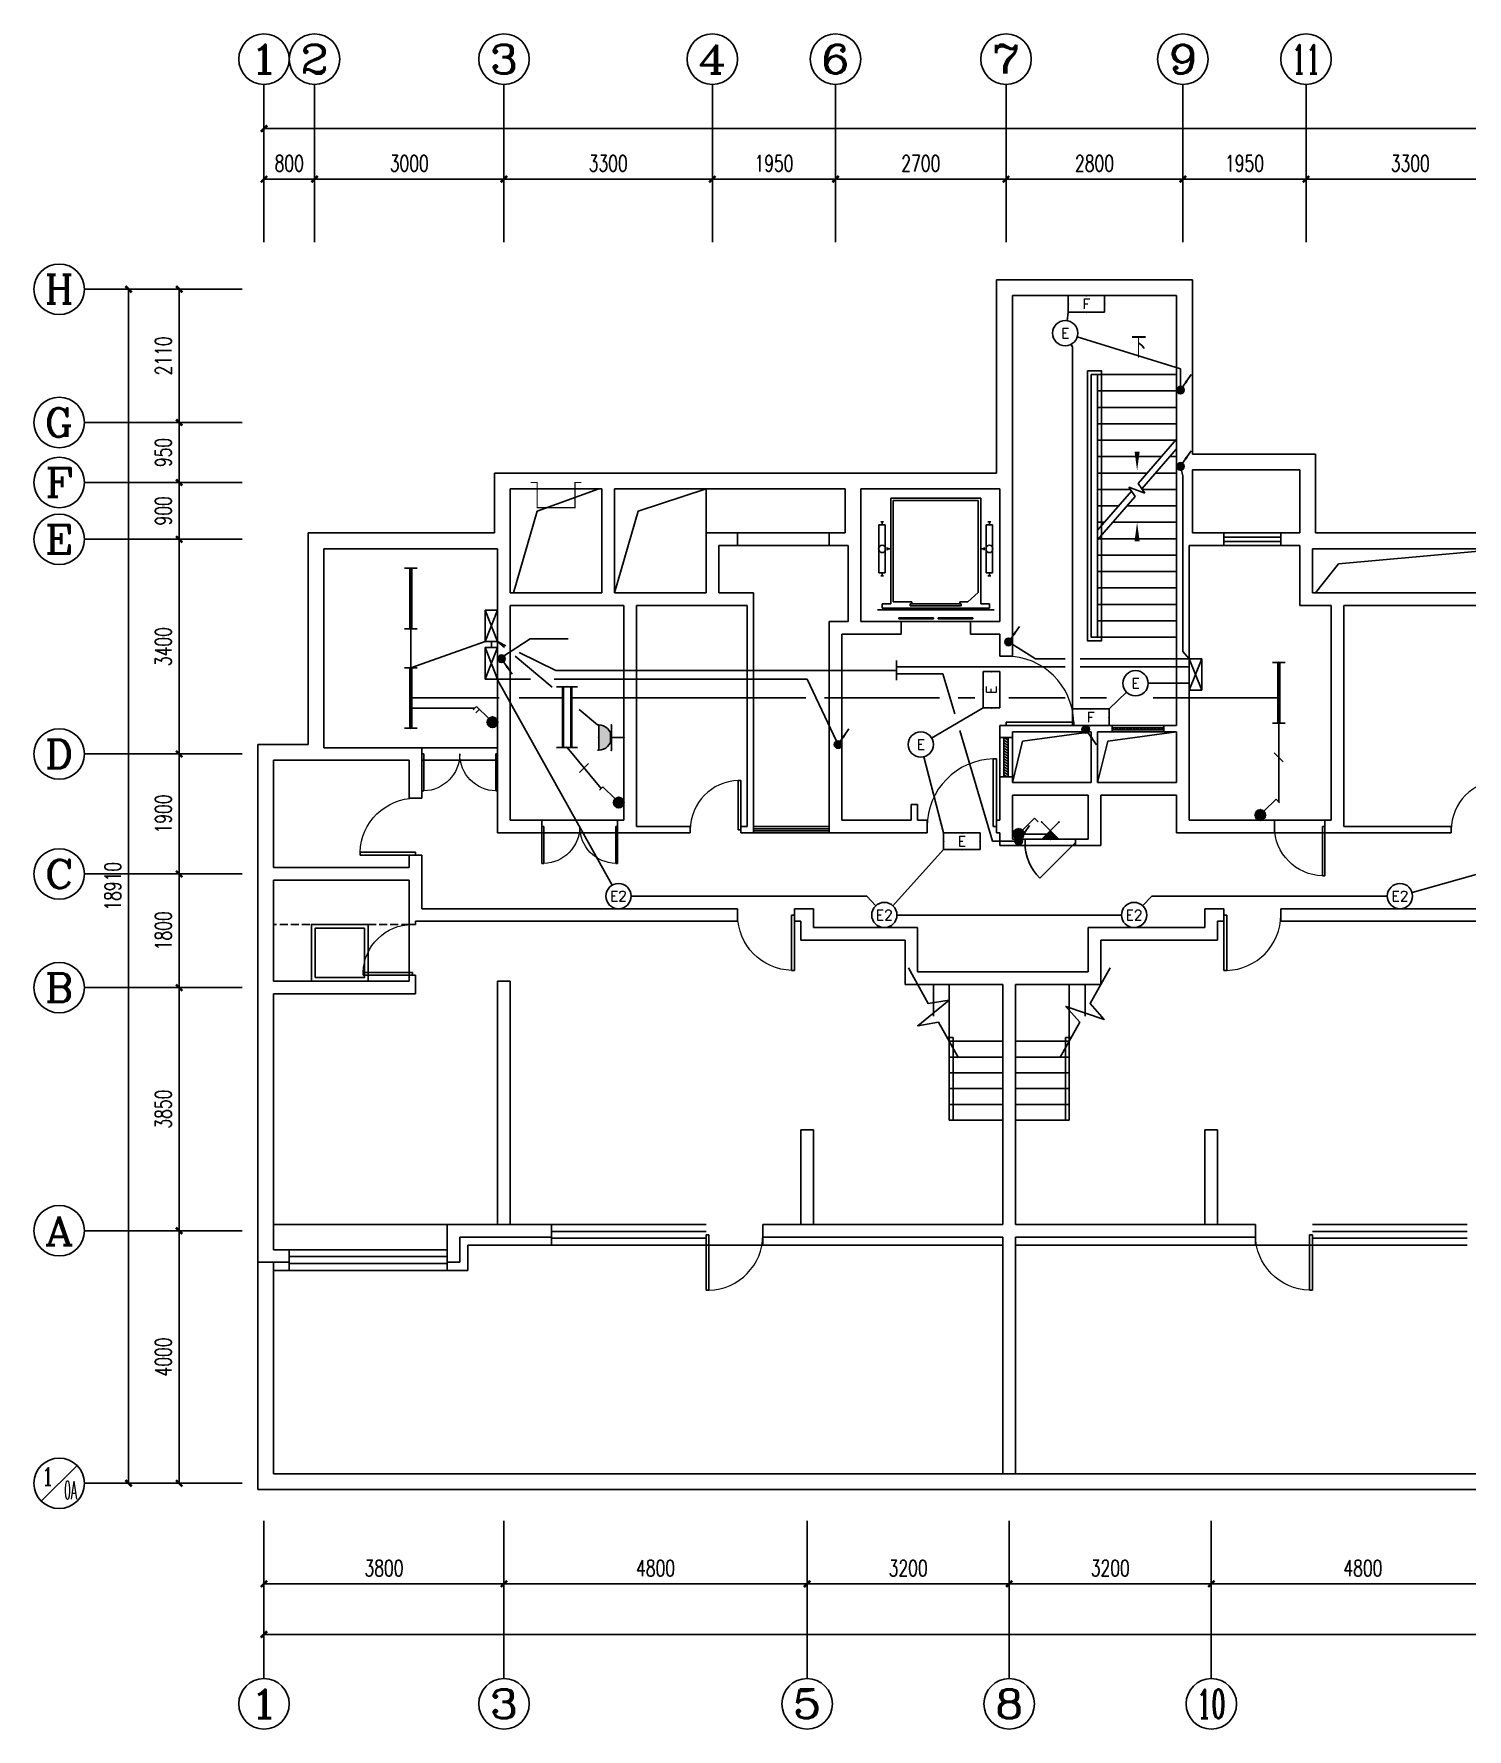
# Model space of a CAD drawing. Extents: x 4483338 to 4539422, y -272073 to -243787.
# Drawn here: x 4483338 to 4506031, y -270634 to -243787 of the extents above; entities that cross this region are included whole.
import ezdxf
from ezdxf.enums import TextEntityAlignment as Align

# ---------------------------------------------------------------- set-up
doc = ezdxf.new("R2010")
doc.units = 0
doc.header["$LTSCALE"] = 1000
doc.header["$MEASUREMENT"] = 0
doc.linetypes.add('DASH', pattern=[0.35, 0.25, -0.1])
for name, color, linetype in [('EQUIP-动力', 3, 'Continuous'), ('EQUIP-照明', 3, 'Continuous'), ('LAYER3', 7, 'Continuous'), ('LAYER7', 7, 'Continuous'), ('SURFACE', 6, 'Continuous'), ('TEL_TEXT', 7, 'Continuous'), ('图层1', 7, 'Continuous'), ('图层2', 7, 'Continuous')]:
    doc.layers.add(name, color=color, linetype=linetype)
doc.styles.add('_TCH_AXIS', font='COMPLEX', dxfattribs={"bigfont": 'GBCBIG'})
doc.styles.add('_TCH_DIM', font='SIMPLEX', dxfattribs={"bigfont": 'GBCBIG'})
doc.styles.add('_TCH_DIM_T3', font='SIMPLEX', dxfattribs={"width": 0.705882, "bigfont": 'GBCBIG'})
doc.styles.add('_TEL_ATTDEF', font='simplex.shx', dxfattribs={"width": 0.8, "height": 3, "bigfont": 'hztxt.shx'})
doc.styles.add('_TEL_DIM', font='SIMPLEX', dxfattribs={"width": 0.8, "height": 3.5, "bigfont": 'HZTXT'})
doc.styles.get("Standard").update_dxf_attribs({"font": 'gbenor.shx', "bigfont": 'gbcbig.shx'})

# ---------------------------------------------------------------- blocks, each defined once
blk = doc.blocks.new('_ArchTick')
at = {"color": 0, "linetype": 'ByBlock', "const_width": 0.4}
blk.add_lwpolyline([(-0.5, -0.5), (0.5, 0.5)], dxfattribs=at)
blk = doc.blocks.new('A$C489F0888')
at = {"layer": 'LAYER7', "color": 3, "linetype": 'Continuous', "ltscale": 0.001}
for p, q in [((0, 500), (0, 0)), ((0, 0), (200, 500)), ((200, 0), (0, 500)), ((0, 500), (200, 500)), ((200, 500), (200, 0)), ((0, 0), (200, 0))]:
    blk.add_line(p, q, dxfattribs=at)
blk = doc.blocks.new('$equip$00001159')
for p, q in [((-1.2, 0.25), (-1.2, -0.25)), ((-1.2, 0), (1.2, 0)), ((1.2, 0.25), (1.2, -0.25))]:
    blk.add_line(p, q)
at = {"const_width": 0.14}
blk.add_lwpolyline([(-1.2, 0), (1.2, 0)], dxfattribs=at)
at = {"layer": 'EQUIP-照明'}
for p in [(-1.2, 0), (0, 0), (1.2, 0)]:
    blk.add_point(p, dxfattribs=at)
at = {"layer": 'EQUIP-照明', "flags": 9}
blk.add_attdef('A', (0, 0), '', height=0.00002, dxfattribs=at)
blk = doc.blocks.new('$equip$00001963')
for p, q in [((0.147, 0.356), (0.625, 0.833)), ((0.512, 0.72), (0.653, 0.579)), ((0.625, 0.833), (0.766, 0.692))]:
    blk.add_line(p, q)
blk.add_circle((0, 0.208), 0.208)
for p in [(-0.208, 0.208), (0, 0.417), (0, 0), (0.208, 0.208)]:
    blk.add_point(p)
for points in [[(-0.18, 0.313), (0.18, 0.313), (-0.208, 0.208), (0.208, 0.208)], [(-0.18, 0.104), (0.18, 0.104), (-0.208, 0.208), (0.208, 0.208)], [(-0.104, 0.389), (0.104, 0.389), (-0.18, 0.313), (0.18, 0.313)], [(-0.104, 0.028), (0.104, 0.028), (-0.18, 0.104), (0.18, 0.104)], [(0, 0.417), (0, 0.417), (-0.104, 0.389), (0.104, 0.389)], [(0, 0), (0, 0), (-0.104, 0.028), (0.104, 0.028)]]:
    blk.add_solid(points)
at = {"layer": 'TEL_TEXT', "style": '_TEL_DIM', "flags": 1}
blk.add_attdef('A', text='', height=0.00002, dxfattribs=at).set_placement((0, 0), align=Align.MIDDLE_CENTER)
blk = doc.blocks.new('$equip$00001962')
for p, q in [((0.147, 0.356), (0.625, 0.833)), ((0.625, 0.833), (0.766, 0.692))]:
    blk.add_line(p, q)
blk.add_circle((0, 0.208), 0.208)
for p in [(-0.208, 0.208), (0, 0.417), (0, 0), (0.208, 0.208)]:
    blk.add_point(p)
for points in [[(-0.18, 0.313), (0.18, 0.313), (-0.208, 0.208), (0.208, 0.208)], [(-0.18, 0.104), (0.18, 0.104), (-0.208, 0.208), (0.208, 0.208)], [(-0.104, 0.389), (0.104, 0.389), (-0.18, 0.313), (0.18, 0.313)], [(-0.104, 0.028), (0.104, 0.028), (-0.18, 0.104), (0.18, 0.104)], [(0, 0.417), (0, 0.417), (-0.104, 0.389), (0.104, 0.389)], [(0, 0), (0, 0), (-0.104, 0.028), (0.104, 0.028)]]:
    blk.add_solid(points)
at = {"layer": 'TEL_TEXT', "style": '_TEL_DIM', "flags": 1}
blk.add_attdef('A', text='', height=0.00002, dxfattribs=at).set_placement((0, 0), align=Align.MIDDLE_CENTER)
blk = doc.blocks.new('$equip$00001154')
for p, q in [((0, 0.283), (0, -0.283)), ((0, 0.283), (0.566, -0.283)), ((0.566, 0.283), (0, -0.283))]:
    blk.add_line(p, q)
for p in [(0, 0.004), (0.283, 0), (0.566, 0.283), (0.566, -0.283)]:
    blk.add_point(p)
blk.add_solid([(0, -0.283), (0.283, 0), (0, 0.283)])
at = {"layer": 'TEL_TEXT', "style": '_TEL_DIM', "flags": 1}
blk.add_attdef('A', text='', height=0.00002, dxfattribs=at).set_placement((0, 0), align=Align.MIDDLE_CENTER)
blk = doc.blocks.new('$equip$00001838')
blk.add_circle((0, 0), 0.5)
at = {"color": 7, "style": '_TEL_DIM'}
blk.add_attdef('$TEXT$', text='', height=0.4, dxfattribs=at).set_placement((0, 0), align=Align.MIDDLE_CENTER)
at = {"color": 7, "style": '_TEL_DIM', "flags": 1}
blk.add_attdef('A', text='', height=0.00002, dxfattribs=at).set_placement((0, 0), align=Align.MIDDLE_CENTER)
blk = doc.blocks.new('$equip$00001776')
for p, q in [((0.72, 0.66), (-0.72, 0.66)), ((-0.72, 0.66), (-0.72, 0)), ((-0.72, 0), (0.72, 0)), ((0.72, 0), (0.72, 0.66))]:
    blk.add_line(p, q)
for p in [(-0.72, 0.33), (0, 0.66), (0, 0), (0.72, 0.33)]:
    blk.add_point(p)
at = {"color": 7, "style": '_TEL_DIM'}
blk.add_attdef('$TEXT$', text='', height=0.4, dxfattribs=at).set_placement((0, 0.33), align=Align.MIDDLE_CENTER)
at = {"color": 7, "style": '_TEL_DIM', "flags": 1}
blk.add_attdef('A', text='', height=0.00002, dxfattribs=at).set_placement((0, 0), align=Align.MIDDLE_CENTER)
blk = doc.blocks.new('$equip$00001237')
for p, q in [((-0.5, 1.05), (-0.5, 1)), ((-0.5, 1), (0.5, 1)), ((0.5, 1.05), (0.5, 1)), ((0.5, 0.5), (-0.5, 0.5)), ((0, 0.5), (0, 0))]:
    blk.add_line(p, q)
blk.add_arc((0, 1), 0.5, 180, 0)
for p in [(0, 1), (-0.5, 0.5), (0, 0), (0.5, 0.5)]:
    blk.add_point(p)
for points in [[(0.433, 0.75), (-0.433, 0.75), (0.5, 1), (-0.5, 1)], [(0.25, 0.567), (-0.25, 0.567), (0.433, 0.75), (-0.433, 0.75)], [(0, 0.5), (0, 0.5), (0.25, 0.567), (-0.25, 0.567)]]:
    blk.add_solid(points)
at = {"flags": 9}
blk.add_attdef('A', (0, 0), '', height=0.00002, dxfattribs=at)
blk = doc.blocks.new('$equip$00001160')
for p, q in [((-1.2, 0.417), (-1.2, -0.417)), ((-1.2, 0.167), (1.2, 0.167)), ((1.2, 0.417), (1.2, -0.417)), ((-1.2, -0.167), (1.2, -0.167))]:
    blk.add_line(p, q)
at = {"const_width": 0.1}
for points in [[(-1.2, 0.167), (1.2, 0.167)], [(-1.2, -0.167), (1.2, -0.167)]]:
    blk.add_lwpolyline(points, dxfattribs=at)
at = {"layer": 'EQUIP-照明'}
for p in [(-1.2, 0), (0, 0.167), (1.2, 0), (0, -0.167)]:
    blk.add_point(p, dxfattribs=at)
at = {"layer": 'EQUIP-照明', "flags": 9}
blk.add_attdef('A', (0, 0), '', height=0.00002, dxfattribs=at)
blk = doc.blocks.new('$TCHSYS$DOOR2D')
for p, q in [((0.45, 0.975), (0.5, 0.975)), ((0.45, 0), (0.45, 0.975)), ((0.5, 0), (0.5, 0.975)), ((0.5, 0), (0.45, 0))]:
    blk.add_line(p, q)
at = {"lineweight": 13}
blk.add_arc((0.475, 0), 0.975, 91.4693, 180, dxfattribs=at)
blk = doc.blocks.new('$TCHSYS$WIN2D')
for p, q in [((-0.5, 0.5), (0.5, 0.5)), ((0.5, 0.167), (-0.5, 0.167)), ((0.5, -0.167), (-0.5, -0.167)), ((-0.5, -0.5), (0.5, -0.5))]:
    blk.add_line(p, q)
blk = doc.blocks.new('$WINLIB2D$00000039')
at = {"color": 0}
for points in [[(-0.5, 0.5), (-0.5, -0.5)], [(0.5, 0.5), (-0.5, 0.5)], [(0.5, -0.5), (0.5, 0.5)], [(-0.5, 0.167), (0.5, 0.167)], [(-0.452, -0.167), (-0.5, 0.084)], [(-0.384, -0.167), (-0.448, 0.167)], [(-0.316, -0.167), (-0.38, 0.167)], [(-0.248, -0.167), (-0.312, 0.167)], [(-0.18, -0.167), (-0.244, 0.167)], [(-0.112, -0.167), (-0.176, 0.167)], [(-0.044, -0.167), (-0.108, 0.167)], [(0.024, -0.167), (-0.04, 0.167)], [(0.092, -0.167), (0.028, 0.167)], [(0.16, -0.167), (0.096, 0.167)], [(0.228, -0.167), (0.164, 0.167)], [(0.296, -0.167), (0.232, 0.167)], [(0.364, -0.167), (0.3, 0.167)], [(0.432, -0.167), (0.368, 0.167)], [(0.5, -0.167), (0.436, 0.167)], [(-0.5, -0.167), (0.5, -0.167)], [(0.5, -0.5), (-0.5, -0.5)]]:
    blk.add_lwpolyline(points, dxfattribs=at)
blk = doc.blocks.new('$DorLib2D$00000114')
at = {"color": 0}
blk.add_line((0.5, 0), (-0.207, 0.707), dxfattribs=at)
blk.add_arc((0.5, 0), 1, 135, 180, dxfattribs=at)
blk = doc.blocks.new('$DorLib2D$00000001')
for p, q in [((0.45, 0.975), (0.5, 0.975)), ((0.45, 0), (0.45, 0.975)), ((0.5, 0), (0.5, 0.975)), ((0.5, 0), (0.45, 0))]:
    blk.add_line(p, q)
at = {"lineweight": 13}
blk.add_arc((0.475, 0), 0.975, 91.4693, 180, dxfattribs=at)
blk = doc.blocks.new('$DORLIB2D$00000127')
at = {"color": 0}
for points in [[(-0.533, 0.795), (-0.533, 0.69)], [(-0.033, 0.795), (-0.533, 0.795)], [(-0.033, 0.795), (-0.033, 0.69)], [(0.533, 0.795), (0.033, 0.795)], [(0.033, 0.795), (0.033, 0.69)], [(0.533, 0.795), (0.533, 0.69)], [(-0.033, 0.69), (-0.533, 0.69)], [(0.5, 0.5), (-0.5, 0.5)], [(0.533, 0.69), (0.033, 0.69)]]:
    blk.add_lwpolyline(points, dxfattribs=at)
blk = doc.blocks.new('$DorLib2D$00000002')
for p, q in [((-0.5, 0), (-0.5, 0.4875)), ((-0.475, 0.4875), (-0.5, 0.4875)), ((-0.475, 0), (-0.475, 0.4875)), ((0.475, 0), (0.475, 0.4875)), ((0.475, 0.4875), (0.5, 0.4875)), ((0.5, 0), (0.5, 0.4875)), ((-0.5, 0), (-0.475, 0)), ((0.5, 0), (0.475, 0))]:
    blk.add_line(p, q)
at = {"lineweight": 13}
for centre, start, end in [((-0.4875, 0), 0, 88.53072), ((0.4875, 0), 91.46928, 180)]:
    blk.add_arc(centre, 0.4875, start, end, dxfattribs=at)

msp = doc.modelspace()

# ---------------------------------------------------------------- hatches: boundary and pattern name
at = {"layer": 'LAYER3'}
h = msp.add_hatch(color=0, dxfattribs=at)
edge = h.paths.add_edge_path()
edge.add_arc((4501491, -249428), 60, 0, 360)
h = msp.add_hatch(color=0, dxfattribs=at)
edge = h.paths.add_edge_path()
edge.add_arc((4501491, -250636), 60, 0, 360)
h = msp.add_hatch(color=0, dxfattribs=at)
edge = h.paths.add_edge_path()
edge.add_arc((4498771, -253416), 60, 0, 360)
h = msp.add_hatch(color=0, dxfattribs=at)
edge = h.paths.add_edge_path()
edge.add_arc((4490741, -253682), 60, 0, 360)
h = msp.add_hatch(color=0, dxfattribs=at)
edge = h.paths.add_edge_path()
edge.add_arc((4499992, -254801), 60, 0, 360)
h = msp.add_hatch(color=0, dxfattribs=at)
edge = h.paths.add_edge_path()
edge.add_arc((4496071, -255041), 60, 0, 360)
h = msp.add_hatch(color=0, dxfattribs=at)
edge = h.paths.add_edge_path()
edge.add_arc((4498931, -256571), 60, 0, 360)

# ---------------------------------------------------------------- linework, layer by layer
at = {"color": 7}
for p, q in [((4486981, -247087), (4486981, -244587)), ((4487781, -247087), (4487781, -244587)), ((4490781, -247087), (4490781, -244587)), ((4494081, -247087), (4494081, -244587)), ((4496031, -247087), (4496031, -244587)), ((4498731, -247087), (4498731, -244587)), ((4501531, -247087), (4501531, -244587)), ((4503481, -247087), (4503481, -244587)), ((4486981, -247087), (4486981, -245037)), ((4486981, -245287), (4534181, -245287)), ((4486981, -247087), (4486981, -245837)), ((4487781, -247087), (4487781, -245837)), ((4487781, -247087), (4487781, -245837)), ((4490781, -247087), (4490781, -245837)), ((4490781, -247087), (4490781, -245837)), ((4494081, -247087), (4494081, -245837)), ((4494081, -247087), (4494081, -245837)), ((4496031, -247087), (4496031, -245837)), ((4496031, -247087), (4496031, -245837)), ((4498731, -247087), (4498731, -245837)), ((4498731, -247087), (4498731, -245837)), ((4501531, -247087), (4501531, -245837)), ((4501531, -247087), (4501531, -245837)), ((4503481, -247087), (4503481, -245837)), ((4503481, -247087), (4503481, -245837)), ((4486981, -246087), (4487781, -246087)), ((4487781, -246087), (4490781, -246087)), ((4490781, -246087), (4494081, -246087)), ((4494081, -246087), (4496031, -246087)), ((4496031, -246087), (4498731, -246087)), ((4498731, -246087), (4501531, -246087)), ((4501531, -246087), (4503481, -246087)), ((4503481, -246087), (4506781, -246087)), ((4498581, -247681), (4498581, -250741)), ((4498581, -247681), (4501681, -247681)), ((4501681, -247681), (4501681, -250441)), ((4486638, -247831), (4484138, -247831)), ((4486638, -247831), (4484588, -247831)), ((4484838, -266741), (4484838, -247831)), ((4486638, -247831), (4485388, -247831)), ((4485638, -249941), (4485638, -247831)), ((4498831, -247931), (4498831, -250891)), ((4498831, -247931), (4501431, -247931)), ((4501431, -247931), (4501431, -250541)), ((4500181, -251647), (4500181, -249181)), ((4500181, -249181), (4501431, -249181)), ((4501431, -250203), (4501431, -249181)), ((4500181, -249441), (4501431, -249441)), ((4486638, -249941), (4484138, -249941)), ((4486638, -249941), (4485388, -249941)), ((4486638, -249941), (4485388, -249941)), ((4485638, -250891), (4485638, -249941)), ((4500181, -249701), (4501431, -249701)), ((4500181, -249961), (4501431, -249961)), ((4500823, -250906), (4501431, -250203)), ((4500181, -250221), (4501415, -250221)), ((4500881, -250991), (4501431, -250356)), ((4501431, -253341), (4501431, -250356)), ((4501681, -250441), (4503631, -250441)), ((4503631, -250441), (4503631, -251691)), ((4490631, -250741), (4490631, -251691)), ((4490631, -250741), (4492431, -250741)), ((4492431, -250741), (4496331, -250741)), ((4496331, -250741), (4498581, -250741)), ((4500181, -250481), (4501190, -250481)), ((4500181, -250741), (4500965, -250741)), ((4501097, -250741), (4501431, -250741)), ((4501322, -250481), (4501431, -250481)), ((4501431, -250541), (4501431, -251791)), ((4501681, -250691), (4503381, -250691)), ((4501681, -250691), (4501681, -251691)), ((4503381, -250691), (4503381, -251691)), ((4486638, -250891), (4484138, -250891)), ((4486638, -250891), (4485388, -250891)), ((4486638, -250891), (4485388, -250891)), ((4485638, -251791), (4485638, -250891)), ((4490881, -250991), (4490881, -251791)), ((4490881, -250991), (4492331, -250991)), ((4492331, -250991), (4492331, -252641)), ((4492531, -250991), (4496181, -250991)), ((4492531, -250991), (4492531, -252641)), ((4493981, -251691), (4493981, -250991)), ((4496181, -250991), (4496181, -251691)), ((4496431, -250991), (4496431, -251791)), ((4496431, -250991), (4498631, -250991)), ((4498631, -250991), (4498631, -253091)), ((4498831, -250891), (4498831, -253191)), ((4500181, -251001), (4500701, -251001)), ((4500776, -251112), (4500676, -250964)), ((4500676, -250964), (4500927, -251060)), ((4500927, -251060), (4500823, -250906)), ((4500887, -251001), (4501431, -251001)), ((4496904, -251139), (4498333, -251139)), ((4496904, -251139), (4496904, -252814)), ((4496946, -251178), (4498291, -251178)), ((4496946, -251178), (4496946, -252783)), ((4498291, -251178), (4498291, -252635)), ((4498333, -251139), (4498333, -252814)), ((4500181, -251647), (4500718, -251026)), ((4500181, -251799), (4500776, -251112)), ((4500181, -251261), (4500515, -251261)), ((4500647, -251261), (4501431, -251261)), ((4496746, -251513), (4496792, -251513)), ((4496769, -251563), (4496769, -251513)), ((4498491, -251513), (4498445, -251513)), ((4498468, -251563), (4498468, -251513)), ((4500181, -251521), (4500289, -251521)), ((4500422, -251521), (4501431, -251521)), ((4486638, -251791), (4484138, -251791)), ((4486638, -251791), (4485388, -251791)), ((4486638, -251791), (4485388, -251791)), ((4485638, -255191), (4485638, -251791)), ((4490631, -251691), (4487681, -251691)), ((4487681, -251691), (4487681, -255041)), ((4490881, -251791), (4490881, -252641)), ((4493981, -251691), (4493981, -252641)), ((4494481, -251691), (4493981, -251691)), ((4494481, -251891), (4494481, -251691)), ((4495931, -251691, 800), (4494481, -251691, 800)), ((4496181, -251691), (4495931, -251691)), ((4495931, -251691), (4495931, -251891)), ((4496431, -251791), (4496431, -253091)), ((4496719, -252320), (4496719, -251563)), ((4496819, -251563), (4496719, -251563)), ((4496819, -252320), (4496819, -251563)), ((4498418, -252320), (4498418, -251563)), ((4498418, -251563), (4498518, -251563)), ((4498518, -252320), (4498518, -251563)), ((4500181, -253341), (4500181, -251799)), ((4500197, -251781), (4501431, -251781)), ((4501431, -251791), (4501431, -254741)), ((4502181, -251691), (4501681, -251691)), ((4502181, -251891), (4502181, -251691)), ((4503381, -251691), (4503081, -251691)), ((4503081, -251691), (4503081, -251891)), ((4503631, -251691), (4506781, -251691)), ((4490681, -251941), (4487931, -251941)), ((4487931, -251941), (4487931, -255091)), ((4490681, -251941), (4490681, -252741)), ((4494181, -251891), (4494181, -252641)), ((4494181, -251891), (4494481, -251891)), ((4495931, -251891, 800), (4494481, -251891, 800)), ((4495931, -251891), (4496231, -251891)), ((4496231, -251891), (4496231, -253091)), ((4496853, -251965), (4496853, -251919)), ((4496904, -251942), (4496853, -251942)), ((4498333, -251942), (4498384, -251942)), ((4498384, -251965), (4498384, -251919)), ((4500181, -252041), (4501431, -252041)), ((4501631, -251891), (4502181, -251891)), ((4501631, -251891), (4501631, -254841)), ((4503081, -251891), (4503381, -251891)), ((4503381, -251891), (4503381, -252841)), ((4503581, -251941), (4506681, -251941)), ((4503581, -251941), (4503581, -252641)), ((4496819, -252320), (4496719, -252320)), ((4496769, -252320), (4496769, -252371)), ((4498418, -252320), (4498518, -252320)), ((4498468, -252320), (4498468, -252371)), ((4500181, -252301), (4501431, -252301)), ((4496746, -252371), (4496792, -252371)), ((4498491, -252371), (4498445, -252371)), ((4500181, -252561), (4501431, -252561)), ((4490681, -252741), (4490681, -255091)), ((4492331, -252641), (4490881, -252641)), ((4490881, -252841), (4490881, -255191)), ((4492431, -252841), (4490881, -252841)), ((4492681, -252841), (4492431, -252841)), ((4492681, -252641), (4492531, -252641)), ((4493981, -252641), (4492681, -252641)), ((4492681, -252841), (4492681, -256241)), ((4492881, -252841), (4492881, -256341)), ((4494081, -252841), (4492881, -252841)), ((4494631, -252841), (4494081, -252841)), ((4494731, -252641), (4494181, -252641)), ((4494631, -252841), (4494631, -256341)), ((4494731, -252641), (4494731, -256341)), ((4496769, -252814), (4496904, -252814)), ((4496769, -252884), (4496769, -252814)), ((4496769, -252884), (4498468, -252884)), ((4496946, -252783), (4497240, -252783)), ((4497215, -252814), (4498022, -252814)), ((4497215, -252814), (4497215, -252845)), ((4497215, -252845), (4498022, -252845)), ((4497240, -252783), (4497240, -252814)), ((4497997, -252783), (4498128, -252783)), ((4497997, -252783), (4497997, -252814)), ((4498022, -252814), (4498022, -252845)), ((4498128, -252783), (4498291, -252635)), ((4498468, -252814), (4498333, -252814)), ((4498468, -252884), (4498468, -252814)), ((4500181, -252821), (4501431, -252821)), ((4503381, -252841), (4503881, -252841)), ((4503581, -252641), (4503981, -252641)), ((4503881, -252841), (4503881, -256241)), ((4503981, -252641), (4506681, -252641)), ((4504081, -252841), (4504081, -256341)), ((4504081, -252841), (4506681, -252841)), ((4495931, -253091), (4495931, -256341)), ((4495931, -253091), (4496231, -253091)), ((4497068, -253091), (4496431, -253091)), ((4496693, -252907), (4498543, -252907)), ((4497068, -253291), (4497068, -253091)), ((4498631, -253091), (4498168, -253091)), ((4498168, -253091), (4498168, -253291)), ((4500181, -253081), (4501431, -253081)), ((4496131, -253291), (4496131, -256241)), ((4496131, -253291), (4496331, -253291)), ((4496331, -253291), (4497068, -253291)), ((4498168, -253291), (4498631, -253291)), ((4498631, -253291), (4498631, -253641)), ((4498831, -253641), (4498831, -253191)), ((4500181, -253341), (4501431, -253341)), ((4498631, -253641), (4498831, -253641)), ((4498831, -254741), (4498631, -254741)), ((4498631, -254741), (4498631, -254841)), ((4500132, -254741), (4498831, -254741)), ((4500411, -254741), (4500132, -254741)), ((4500411, -254841), (4500411, -254741)), ((4501431, -254741), (4501231, -254741)), ((4501231, -254741), (4501231, -254841)), ((4486881, -255041), (4486881, -257091)), ((4486881, -255041), (4487681, -255041)), ((4498631, -254841), (4498631, -254931)), ((4498631, -254931), (4498831, -254931)), ((4498831, -254931), (4498831, -254841)), ((4500081, -254841), (4498831, -254841)), ((4500081, -254841), (4500081, -255641)), ((4500181, -254841), (4500411, -254841)), ((4500181, -254841), (4500181, -255641)), ((4501231, -254841), (4501431, -254841)), ((4501431, -254841), (4501431, -255641)), ((4501631, -254841), (4501631, -255741)), ((4486638, -255191), (4484138, -255191)), ((4486638, -255191), (4485388, -255191)), ((4486638, -255191), (4485388, -255191)), ((4485638, -257091), (4485638, -255191)), ((4487131, -255291), (4487131, -256991)), ((4487131, -255291), (4487781, -255291)), ((4487781, -255291), (4489281, -255291)), ((4487931, -255091), (4489381, -255091)), ((4489281, -255291), (4489281, -255891)), ((4489481, -255091), (4489381, -255091)), ((4489481, -255091), (4490681, -255091)), ((4489481, -255291), (4489481, -255091)), ((4489481, -255291), (4490681, -255291)), ((4489481, -255891), (4489481, -255291)), ((4490681, -255291), (4490681, -255091)), ((4490681, -255291), (4490681, -256441)), ((4490881, -255191), (4490881, -256241)), ((4498831, -255551), (4498631, -255551)), ((4498631, -255551), (4498631, -255741)), ((4498831, -255641), (4498831, -255551)), ((4498631, -255741), (4498631, -256241)), ((4498831, -255641), (4500081, -255641)), ((4498831, -255841), (4500031, -255841)), ((4498831, -255841), (4498831, -256341)), ((4500031, -255841), (4500031, -256541)), ((4500181, -255641), (4501431, -255641)), ((4500231, -255841), (4501431, -255841)), ((4500231, -255841), (4500231, -256641)), ((4501431, -255841), (4501431, -256441)), ((4501631, -255741), (4501631, -256241)), ((4489281, -255891), (4489481, -255891)), ((4497231, -255991), (4497231, -256241)), ((4497331, -255991), (4497231, -255991)), ((4497331, -255991), (4497331, -256241)), ((4491381, -256241), (4490881, -256241)), ((4491381, -256241), (4492581, -256241)), ((4491381, -256441), (4491381, -256241)), ((4492681, -256241), (4492581, -256241)), ((4492581, -256241), (4492581, -256441)), ((4493731, -256341), (4492881, -256341)), ((4493731, -256441), (4493731, -256341)), ((4494631, -256341), (4494531, -256341)), ((4494531, -256341), (4494531, -256441)), ((4494731, -256441), (4494731, -256341)), ((4495931, -256341), (4495931, -256441)), ((4496131, -256241), (4497231, -256241)), ((4497481, -256241), (4497331, -256241)), ((4497481, -256441), (4497481, -256241)), ((4498631, -256241), (4498581, -256241)), ((4498581, -256241), (4498581, -256441)), ((4498831, -256341), (4498831, -256541)), ((4502981, -256241), (4501631, -256241)), ((4503781, -256241), (4502981, -256241)), ((4502981, -256441), (4502981, -256241)), ((4503881, -256241), (4503781, -256241)), ((4503781, -256241), (4503781, -256441)), ((4505781, -256341), (4504081, -256341)), ((4505781, -256441), (4505781, -256341)), ((4490681, -256441), (4491381, -256441)), ((4491381, -256441), (4492581, -256441)), ((4492581, -256441), (4492681, -256441)), ((4492681, -256441), (4493731, -256441)), ((4494531, -256441), (4494631, -256441)), ((4494631, -256441), (4494731, -256441)), ((4495931, -256441), (4496031, -256441)), ((4496031, -256441), (4497231, -256441)), ((4497231, -256441), (4497481, -256441)), ((4498581, -256441), (4498631, -256441)), ((4498631, -256441), (4498631, -256641)), ((4498631, -256641), (4499031, -256641)), ((4499031, -256541), (4498831, -256541)), ((4499031, -256641), (4499031, -256541)), ((4499031, -256541), (4499831, -256541)), ((4499031, -256641), (4499831, -256641)), ((4500031, -256541), (4499831, -256541)), ((4499831, -256541), (4499831, -256641)), ((4499831, -256641), (4500231, -256641)), ((4501431, -256441), (4502981, -256441)), ((4503781, -256441), (4502981, -256441)), ((4503781, -256441), (4503981, -256441)), ((4503981, -256441), (4505781, -256441)), ((4489481, -256791), (4489281, -256791)), ((4489281, -256791), (4489281, -256991)), ((4489481, -257091), (4489481, -256791)), ((4486638, -257091), (4484138, -257091)), ((4486638, -257091), (4485388, -257091)), ((4486638, -257091), (4485388, -257091)), ((4485638, -258891), (4485638, -257091)), ((4486881, -257091), (4486881, -258891)), ((4487131, -256991), (4489281, -256991)), ((4489481, -257091), (4489481, -257641)), ((4487131, -257191), (4487131, -258791)), ((4487131, -257191), (4489281, -257191)), ((4489281, -257191), (4489281, -257741)), ((4494481, -257641), (4489481, -257641)), ((4494481, -257841), (4494481, -257641)), ((4495681, -257641), (4495381, -257641)), ((4495381, -257641), (4495381, -257841)), ((4495681, -257641), (4495681, -257941)), ((4501881, -257641), (4501881, -257941)), ((4502181, -257641), (4501881, -257641)), ((4502181, -257841), (4502181, -257641)), ((4508081, -257641), (4503081, -257641)), ((4503081, -257641), (4503081, -257841)), ((4489281, -257741), (4489281, -257891)), ((4489281, -257891), (4489381, -257891)), ((4489281, -257891), (4489281, -258691)), ((4489381, -257841), (4494481, -257841)), ((4489381, -257891), (4489381, -257841)), ((4495381, -257841), (4495481, -257841)), ((4495481, -257841), (4495481, -258141)), ((4497331, -257941), (4495681, -257941)), ((4497331, -257941), (4497331, -258641)), ((4500031, -257941), (4501881, -257941)), ((4500031, -257941), (4500031, -258641)), ((4502081, -257841), (4502081, -258141)), ((4502081, -257841), (4502181, -257841)), ((4503081, -257841), (4508181, -257841)), ((4497131, -258141), (4495481, -258141)), ((4497131, -258141), (4497131, -258841)), ((4500231, -258141), (4502081, -258141)), ((4500231, -258141), (4500231, -258841)), ((4487131, -258791), (4489281, -258791)), ((4489381, -258691), (4489281, -258691)), ((4489281, -258691), (4489281, -258791)), ((4489381, -258991), (4489381, -258691)), ((4490681, -258791), (4490681, -262641)), ((4490881, -258791), (4490681, -258791)), ((4490881, -258791), (4490881, -262641)), ((4498781, -258641), (4497331, -258641)), ((4498781, -258641), (4500031, -258641)), ((4486638, -258891), (4484138, -258891)), ((4486638, -258891), (4485388, -258891)), ((4486638, -258891), (4485388, -258891)), ((4485638, -262741), (4485638, -258891)), ((4486881, -258891), (4486881, -263241)), ((4487131, -258991), (4489381, -258991)), ((4487131, -258991), (4487131, -263041)), ((4498681, -258841), (4497131, -258841)), ((4497581, -258841), (4497581, -259345)), ((4497831, -258841), (4497831, -259741)), ((4498681, -258841), (4498681, -262641)), ((4498881, -258841), (4500231, -258841)), ((4498881, -258841), (4498881, -262641)), ((4499731, -258841), (4499731, -259741)), ((4499981, -258841), (4499981, -259345)), ((4497798, -259681), (4497891, -259681)), ((4497831, -259741), (4498681, -259741)), ((4497891, -259681), (4497891, -260991)), ((4499731, -259741), (4498881, -259741)), ((4499764, -259681), (4499671, -259681)), ((4499671, -259681), (4499671, -260991)), ((4497831, -259991), (4498681, -259991)), ((4499731, -259991), (4498881, -259991)), ((4497831, -260241), (4498681, -260241)), ((4499731, -260241), (4498881, -260241)), ((4497831, -260491), (4498681, -260491)), ((4499731, -260491), (4498881, -260491)), ((4497831, -260741), (4498681, -260741)), ((4499731, -260741), (4498881, -260741)), ((4495481, -261141), (4495481, -262641)), ((4495681, -261141), (4495481, -261141)), ((4495681, -261141), (4495681, -262641)), ((4497831, -260991), (4498681, -260991)), ((4499731, -260991), (4498881, -260991)), ((4501881, -261141), (4501881, -262641)), ((4502081, -261141), (4501881, -261141)), ((4502081, -261141), (4502081, -262641)), ((4486638, -262741), (4484138, -262741)), ((4486638, -262741), (4485388, -262741)), ((4486638, -262741), (4485388, -262741)), ((4485638, -266741), (4485638, -262741)), ((4489881, -262641), (4487131, -262641)), ((4491531, -262641), (4489881, -262641)), ((4489881, -262641), (4489881, -263041)), ((4490881, -262641), (4490681, -262641)), ((4491531, -262841), (4491531, -262641)), ((4498681, -262641), (4494881, -262641)), ((4494881, -262641), (4494881, -262841)), ((4495681, -262641), (4495481, -262641)), ((4502681, -262641), (4498881, -262641)), ((4502081, -262641), (4501881, -262641)), ((4502681, -262841), (4502681, -262641)), ((4487381, -263041), (4487131, -263041)), ((4487381, -263241), (4487381, -263041)), ((4489881, -263041), (4489881, -263041)), ((4489881, -263041), (4489881, -263241)), ((4490081, -262841), (4491531, -262841)), ((4490081, -262841), (4490081, -263241)), ((4493981, -262971), (4494881, -262971)), ((4494881, -262841), (4498681, -262841)), ((4498681, -262841), (4498681, -266591)), ((4498881, -262841), (4502681, -262841)), ((4498881, -262841), (4498881, -266591)), ((4503581, -262971), (4502681, -262971)), ((4486881, -263241), (4487381, -263241)), ((4486881, -263241), (4486881, -266841)), ((4487131, -263241), (4487131, -266591)), ((4489881, -263241), (4490081, -263241)), ((4483455, -267024), (4484021, -266459)), ((4486638, -266741), (4484138, -266741)), ((4486638, -266741), (4484588, -266741)), ((4486638, -266741), (4485388, -266741)), ((4486881, -266841), (4498781, -266841)), ((4487131, -266591), (4498781, -266591)), ((4498781, -266591), (4510581, -266591)), ((4498781, -266841), (4510581, -266841)), ((4486981, -267334), (4486981, -269834)), ((4486981, -267334), (4486981, -269384)), ((4486981, -267334), (4486981, -268584)), ((4490781, -267334), (4490781, -269834)), ((4490781, -267334), (4490781, -268584)), ((4490781, -267334), (4490781, -268584)), ((4495581, -267334), (4495581, -269834)), ((4495581, -267334), (4495581, -268584)), ((4495581, -267334), (4495581, -268584)), ((4498781, -267334), (4498781, -269834)), ((4498781, -267334), (4498781, -268584)), ((4498781, -267334), (4498781, -268584)), ((4501981, -267334), (4501981, -269834)), ((4501981, -267334), (4501981, -268584)), ((4501981, -267334), (4501981, -268584)), ((4486981, -268334), (4490781, -268334)), ((4490781, -268334), (4495581, -268334)), ((4495581, -268334), (4498781, -268334)), ((4498781, -268334), (4501981, -268334)), ((4501981, -268334), (4506781, -268334)), ((4486981, -269134), (4534181, -269134))]:
    msp.add_line(p, q, dxfattribs=at)
at = {"color": 7, "linetype": 'DASH'}
for p, q in [((4494481, -251691), (4494481, -251891)), ((4495931, -251891), (4495931, -251691))]:
    msp.add_line(p, q, dxfattribs=at)
at = {"color": 7}
for points in [[(4500021, -249121), (4500241, -249121), (4500241, -253401), (4500021, -253401)], [(4500081, -249181), (4500181, -249181), (4500181, -253341), (4500081, -253341)], [(4487731, -258791), (4488631, -258791), (4488631, -257891), (4487731, -257891)], [(4487791, -258731), (4488571, -258731), (4488571, -257951), (4487791, -257951)]]:
    msp.add_lwpolyline(points, close=True, dxfattribs=at)
for points in [[(4500806, -249021, 0, 0, 0), (4500806, -250701, 0, 80, 0), (4500806, -250401, 0, 0, 0)], [(4500806, -253501, 0, 0, 0), (4500806, -251521, 0, 80, 0), (4500806, -251821, 0, 0, 0)]]:
    msp.add_lwpolyline(points, format="xyseb", dxfattribs=at)
for points in [[(4490931, -252641), (4491308, -251347), (4492281, -250991)], [(4492531, -252641), (4492908, -251347), (4493981, -250991)], [(4503631, -252641), (4503997, -252179), (4506631, -251941)], [(4498831, -255641), (4498992, -254990), (4500081, -254841)], [(4500181, -255641), (4500342, -254990), (4501431, -254841)], [(4497185, -258579), (4497499, -259144), (4497830, -259091), (4497333, -259494), (4497663, -259439), (4497977, -260004)], [(4500377, -258579), (4500063, -259144), (4500283, -259397), (4499678, -259188), (4499899, -259439), (4499585, -260004)], [(4497831, -259741), (4497831, -260991)], [(4499731, -259741), (4499731, -260991)]]:
    msp.add_lwpolyline(points, dxfattribs=at)
at = {"color": 7, "const_width": 20}
msp.add_lwpolyline([(4491206, -250891), (4491306, -250891), (4491306, -251291), (4491906, -251291), (4491906, -250891), (4492006, -250891)], dxfattribs=at)
at = {"color": 7, "linetype": 'DASH', "ltscale": 0.5}
msp.add_lwpolyline([(4489281, -257891), (4487131, -257891), (4487131, -258791), (4489281, -258791)], close=True, dxfattribs=at)
at = {"color": 7}
for centre in [(4486981, -244187), (4487781, -244187), (4490781, -244187), (4494081, -244187), (4496031, -244187), (4498731, -244187), (4501531, -244187), (4503481, -244187), (4483738, -247831), (4483738, -249941), (4483738, -250891), (4483738, -251791), (4483738, -255191), (4483738, -257091), (4483738, -258891), (4483738, -262741), (4483738, -266741), (4486981, -270234), (4490781, -270234), (4495581, -270234), (4498781, -270234), (4501981, -270234)]:
    msp.add_circle(centre, 400, dxfattribs=at)
msp.add_ellipse((4496769, -251942), major_axis=(0, -60.1), ratio=0.918919, start_param=-1.570796, end_param=4.712389, dxfattribs=at)
at = {"color": 7, "extrusion": (0, 0, -1)}
msp.add_ellipse((4498468, -251942), major_axis=(0, -60.1), ratio=0.918919, start_param=-1.570796, end_param=4.712389, dxfattribs=at)
at = {"layer": 'LAYER3', "color": 0}
for p, q in [((4501525, -249379), (4501663, -249182)), ((4501525, -250587), (4501663, -250391)), ((4498805, -253367), (4498943, -253171)), ((4490775, -253731), (4490913, -253927)), ((4496105, -254992), (4496243, -254795)), ((4500026, -254851), (4500164, -255047)), ((4498965, -256522), (4499103, -256326))]:
    msp.add_line(p, q, dxfattribs=at)
for points in [[(4501663, -249182, 0, 40, 0), (4501574, -249309, 40, 40, 0)], [(4501663, -250391, 0, 40, 0), (4501574, -250517, 40, 40, 0)], [(4498943, -253171, 0, 40, 0), (4498854, -253297, 40, 40, 0)], [(4490913, -253927, 0, 40, 0), (4490824, -253801, 40, 40, 0)], [(4496243, -254795, 0, 40, 0), (4496154, -254922, 40, 40, 0)], [(4500164, -255047, 0, 40, 0), (4500075, -254920, 40, 40, 0)], [(4499103, -256326, 0, 40, 0), (4499014, -256452, 40, 40, 0)]]:
    msp.add_lwpolyline(points, format="xyseb", dxfattribs=at)
for centre in [(4501491, -249428), (4501491, -250636), (4498771, -253416), (4490741, -253682), (4499992, -254801), (4496071, -255041), (4498931, -256571)]:
    msp.add_circle(centre, 60, dxfattribs=at)
at = {"layer": 'SURFACE'}
for p, q in [((4490211, -262971), (4491531, -262971)), ((4490211, -262971), (4490211, -263371)), ((4491531, -262971), (4491531, -262841)), ((4494881, -262971), (4494881, -262841)), ((4494881, -262971), (4498681, -262971)), ((4502681, -262971), (4498881, -262971)), ((4502681, -262971), (4502681, -262841)), ((4487381, -263371), (4487381, -263241)), ((4489881, -263371), (4489881, -263241)), ((4487131, -263371), (4487381, -263371)), ((4489881, -263371), (4490211, -263371))]:
    msp.add_line(p, q, dxfattribs=at)
at = {"layer": 'TEL_TEXT'}
for p, q in [((4490757, -253651), (4491197, -253366)), ((4491197, -253366), (4491797, -253366))]:
    msp.add_line(p, q, dxfattribs=at)
at = {"layer": 'TEL_TEXT', "color": 0}
for p, q in [((4502978, -255174), (4503120, -255316)), ((4492121, -255342), (4491979, -255483))]:
    msp.add_line(p, q, dxfattribs=at)
at = {"layer": '图层1', "color": 4}
for p, q in [((4499716, -248195), (4499697, -248329)), ((4501491, -249091), (4499859, -248586)), ((4499785, -248747), (4499762, -248703)), ((4499785, -254477), (4499785, -248747)), ((4501491, -249428), (4501491, -249091)), ((4501491, -250636), (4501532, -250786)), ((4501532, -250786), (4501532, -253569)), ((4489306, -253824), (4489306, -253209)), ((4490481, -253412), (4489306, -253824)), ((4490581, -253504), (4490581, -253412)), ((4490681, -253412), (4490812, -253476)), ((4490681, -253412), (4490791, -253504)), ((4499196, -253682), (4498771, -253416)), ((4490958, -253643), (4491544, -254132)), ((4491024, -253581), (4491603, -253867)), ((4499665, -253682), (4499196, -253682)), ((4501631, -253682), (4499905, -253682)), ((4501532, -253569), (4501631, -253682)), ((4496995, -253867), (4491603, -253867)), ((4499201, -253812), (4496995, -253812)), ((4496995, -253922), (4497731, -253922)), ((4497920, -254556), (4497731, -253922)), ((4499665, -253812), (4499201, -253812)), ((4501631, -253812), (4499905, -253812)), ((4490681, -254004), (4491203, -254004)), ((4490681, -254016), (4492496, -257267)), ((4491577, -254004), (4495582, -254004)), ((4495582, -254004), (4496045, -254986)), ((4500361, -254477), (4500637, -254210)), ((4500981, -254071), (4501631, -254071)), ((4489306, -254304), (4490704, -254304)), ((4490319, -254466), (4489306, -254466)), ((4491019, -254304), (4491714, -254304)), ((4491848, -254304), (4495562, -254304)), ((4491969, -254487), (4492261, -254731)), ((4495858, -254304), (4497677, -254304)), ((4498367, -254462), (4497553, -254940)), ((4497972, -254304), (4498236, -254304)), ((4498776, -254304), (4499168, -254304)), ((4499168, -254304), (4499665, -254304)), ((4499905, -254304), (4500323, -254304)), ((4501058, -254304), (4503049, -254304)), ((4503049, -254701), (4503049, -255951)), ((4498518, -256571), (4497997, -254818)), ((4492319, -255738), (4491781, -255087)), ((4497743, -256441), (4497431, -255234)), ((4498931, -256571), (4498518, -256571)), ((4498931, -256458), (4499434, -256458)), ((4507817, -256629), (4505161, -257387)), ((4497743, -256705), (4496939, -257593)), ((4492794, -257441), (4496525, -257441)), ((4496525, -257441), (4496668, -257595)), ((4501037, -257441), (4500894, -257595)), ((4504768, -257441), (4501037, -257441)), ((4497004, -257741), (4500558, -257741))]:
    msp.add_line(p, q, dxfattribs=at)
at = {"layer": '图层1', "color": 1}
msp.add_line((4496995, -253712), (4496995, -254022), dxfattribs=at)

# ---------------------------------------------------------------- block references
at = {"color": 7}
for name, p, xscale, yscale, zscale, rotation in [('_ArchTick', (4486981, -245287), 100, 100, 100, 180), ('_ArchTick', (4486981, -246087), 100, 100, 100, 180), ('_ArchTick', (4487781, -246087), 100, 100, 100, 180), ('_ArchTick', (4490781, -246087), 100, 100, 100, 180), ('_ArchTick', (4494081, -246087), 100, 100, 100, 180), ('_ArchTick', (4496031, -246087), 100, 100, 100, 180), ('_ArchTick', (4498731, -246087), 100, 100, 100, 180), ('_ArchTick', (4501531, -246087), 100, 100, 100, 180), ('_ArchTick', (4503481, -246087), 100, 100, 100, 180), ('_ArchTick', (4484838, -247831), 100, 100, 100, 90), ('_ArchTick', (4485638, -247831), 100, 100, 100, 90), ('_ArchTick', (4485638, -249941), 100, 100, 100, 90), ('_ArchTick', (4485638, -249941), 100, 100, 100, 270), ('_ArchTick', (4485638, -250891), 100, 100, 100, 90), ('_ArchTick', (4485638, -250891), 100, 100, 100, 270), ('_ArchTick', (4485638, -251791), 100, 100, 100, 90), ('_ArchTick', (4485638, -251791), 100, 100, 100, 270), ('$DorLib2D$00000001', (4498731, -254191), 1100, 1100, 200, 269.9999999999353), ('$WINLIB2D$00000039', (4500821, -254791), -820, 100, 100, 179.9999999998617), ('$WINLIB2D$00000039', (4498731, -255241), -620, 200, 200, 269.9999999999407), ('_ArchTick', (4485638, -255191), 100, 100, 100, 90), ('_ArchTick', (4485638, -255191), 100, 100, 100, 270), ('$DorLib2D$00000002', (4490081, -255191), 1200, -1200, 200, 359.9999999998237), ('$DorLib2D$00000001', (4498031, -256341), 1100, 1100, 200, 2.59622783e-07), ('$DorLib2D$00000001', (4494131, -256391), 800, 800, 100, 359.9999999269913), ('$DorLib2D$00000001', (4506181, -256391), -800, -800, 100, 179.9999998146186), ('$TCHSYS$DOOR2D', (4489381, -256341), 900, -900, 200, 269.9999999992417), ('$DorLib2D$00000002', (4491981, -256341), 1200, -1200, 200, 359.9999999269904), ('$TCHSYS$WIN2D', (4495331, -256391), 1200, -100, 100, 359.9999999269909), ('$DorLib2D$00000001', (4503381, -256341), -800, 800, 200, 179.9999998146172), ('$DorLib2D$00000114', (4499431, -256591), 800, -800, 100, 9.433436e-10), ('_ArchTick', (4485638, -257091), 100, 100, 100, 90), ('_ArchTick', (4485638, -257091), 100, 100, 100, 270), ('$TCHSYS$DOOR2D', (4489331, -258291), 800, -800, 100, 269.9999999992112), ('_ArchTick', (4485638, -258891), 100, 100, 100, 90), ('_ArchTick', (4485638, -258891), 100, 100, 100, 270), ('_ArchTick', (4485638, -262741), 100, 100, 100, 90), ('_ArchTick', (4485638, -262741), 100, 100, 100, 270), ('$TCHSYS$WIN2D', (4492756, -262806), -2449.984826039261, 330, 330, 9.0198e-11), ('$TCHSYS$DOOR2D', (4494431, -262806), -900, -900, 330, 9.0198e-11), ('$TCHSYS$DOOR2D', (4503131, -262806), -900, 900, 330, 180.0000000000152), ('$TCHSYS$WIN2D', (4504806, -262806), -2449.984826057713, -330, 330, 180.0000000000152), ('$TCHSYS$WIN2D', (4488631, -263206), -2500, 330, 330, 359.9999999996754), ('_ArchTick', (4484838, -266741), 100, 100, 100, 270), ('_ArchTick', (4485638, -266741), 100, 100, 100, 270), ('_ArchTick', (4486981, -268334), 100, 100, 100, 180), ('_ArchTick', (4490781, -268334), 100, 100, 100, 180), ('_ArchTick', (4495581, -268334), 100, 100, 100, 180), ('_ArchTick', (4498781, -268334), 100, 100, 100, 180), ('_ArchTick', (4501981, -268334), 100, 100, 100, 180), ('_ArchTick', (4486981, -269134), 100, 100, 100, 180)]:
    msp.add_blockref(name, p, dxfattribs=dict(at, xscale=xscale, yscale=yscale, zscale=zscale, rotation=rotation))
for name, p, xscale, yscale, zscale in [('_ArchTick', (4487781, -246087), 100, 100, 100), ('_ArchTick', (4490781, -246087), 100, 100, 100), ('_ArchTick', (4494081, -246087), 100, 100, 100), ('_ArchTick', (4496031, -246087), 100, 100, 100), ('_ArchTick', (4498731, -246087), 100, 100, 100), ('_ArchTick', (4501531, -246087), 100, 100, 100), ('_ArchTick', (4503481, -246087), 100, 100, 100), ('$TCHSYS$WIN2D', (4502631, -251791), 900.0016447499946, 200, 200), ('$DORLIB2D$00000127', (4497618, -253191), 1100, 200, 200), ('$TCHSYS$DOOR2D', (4494931, -257741), 900, -900, 200), ('$TCHSYS$DOOR2D', (4502631, -257741), -900, -900, 200), ('_ArchTick', (4490781, -268334), 100, 100, 100), ('_ArchTick', (4495581, -268334), 100, 100, 100), ('_ArchTick', (4498781, -268334), 100, 100, 100), ('_ArchTick', (4501981, -268334), 100, 100, 100)]:
    msp.add_blockref(name, p, dxfattribs=dict(at, xscale=xscale, yscale=yscale, zscale=zscale))
at = {"layer": 'EQUIP-动力', "color": 4, "xscale": 400, "yscale": 400, "zscale": 400, "rotation": 89.99999999999996}
msp.add_blockref('$equip$00001237', (4492681, -254931), dxfattribs=at)
at = {"layer": 'EQUIP-照明', "color": 4}
ref = msp.add_blockref('$equip$00001776', (4500004, -248195), dxfattribs=dict(at, xscale=400, yscale=400, zscale=400))
ref.add_attrib('$TEXT$', 'F', dxfattribs={"layer": '0', "color": 7, "height": 160, "style": '_TEL_ATTDEF'}).set_placement((4500004, -248063), align=Align.MIDDLE_CENTER)
ref = msp.add_blockref('$equip$00001838', (4499668, -248526), dxfattribs=dict(at, xscale=400, yscale=400, zscale=400))
ref.add_attrib('$TEXT$', 'E', dxfattribs={"layer": '0', "color": 7, "height": 160, "style": '_TEL_ATTDEF'}).set_placement((4499668, -248526), align=Align.MIDDLE_CENTER)
for name, p, xscale, yscale, zscale, rotation in [('$equip$00001159', (4489306, -252729), 400, 400, 400, 90.00000000000003), ('$equip$00001159', (4489306, -254304), 400, 400, 400, 90.00000000000003), ('$equip$00001159', (4503049, -254221), 400, 400, 400, 90.00000000000003), ('$equip$00001160', (4491781, -254607), -400, 400, 400, 270), ('$equip$00001154', (4499431, -256541), -480, 480, 480, 270)]:
    msp.add_blockref(name, p, dxfattribs=dict(at, xscale=xscale, yscale=yscale, zscale=zscale, rotation=rotation))
ref = msp.add_blockref('$equip$00001776', (4498631, -254174), dxfattribs=dict(at, xscale=400, yscale=400, zscale=400, rotation=90.00000000000003))
ref.add_attrib('$TEXT$', 'E', dxfattribs={"layer": '0', "color": 7, "height": 160, "rotation": 90, "style": '_TEL_ATTDEF'}).set_placement((4498499, -254174), align=Align.MIDDLE_CENTER)
ref = msp.add_blockref('$equip$00001838', (4500781, -254071), dxfattribs=dict(at, xscale=400, yscale=400, zscale=400))
ref.add_attrib('$TEXT$', 'E', dxfattribs={"layer": '0', "color": 7, "height": 160, "style": '_TEL_ATTDEF'}).set_placement((4500781, -254071), align=Align.MIDDLE_CENTER)
at = {"layer": 'EQUIP-照明', "color": 4, "yscale": 400, "zscale": 400}
for name, p, xscale in [('$equip$00001963', (4490598, -254771), -400), ('$equip$00001962', (4492598, -256043), -400), ('$equip$00001962', (4502756, -256241), 400), ('$equip$00001962', (4498931, -256541), 400)]:
    msp.add_blockref(name, p, dxfattribs=dict(at, xscale=xscale))
at = {"layer": 'EQUIP-照明', "color": 4}
ref = msp.add_blockref('$equip$00001776', (4500073, -254741), dxfattribs=dict(at, xscale=400, yscale=400, zscale=400))
ref.add_attrib('$TEXT$', 'F', dxfattribs={"layer": '0', "color": 7, "height": 160, "style": '_TEL_ATTDEF'}).set_placement((4500073, -254609), align=Align.MIDDLE_CENTER)
ref = msp.add_blockref('$equip$00001838', (4497381, -255041), dxfattribs=dict(at, xscale=400, yscale=400, zscale=400))
ref.add_attrib('$TEXT$', 'E', dxfattribs={"layer": '0', "color": 7, "height": 160, "style": '_TEL_ATTDEF'}).set_placement((4497381, -255041), align=Align.MIDDLE_CENTER)
ref = msp.add_blockref('$equip$00001776', (4498031, -256705), dxfattribs=dict(at, xscale=400, yscale=400, zscale=400))
ref.add_attrib('$TEXT$', 'E', dxfattribs={"layer": '0', "color": 7, "height": 160, "style": '_TEL_ATTDEF'}).set_placement((4498031, -256573), align=Align.MIDDLE_CENTER)
ref = msp.add_blockref('$equip$00001838', (4492594, -257441), dxfattribs=dict(at, xscale=400, yscale=400, zscale=400))
ref.add_attrib('$TEXT$', 'E2', dxfattribs={"layer": '0', "color": 7, "height": 160, "style": '_TEL_ATTDEF'}).set_placement((4492594, -257441), align=Align.MIDDLE_CENTER)
ref = msp.add_blockref('$equip$00001838', (4504968, -257441), dxfattribs=dict(at, xscale=-400, yscale=400, zscale=400))
ref.add_attrib('$TEXT$', 'E2', dxfattribs={"layer": '0', "color": 7, "height": 160, "style": '_TEL_ATTDEF'}).set_placement((4504968, -257441), align=Align.MIDDLE_CENTER)
ref = msp.add_blockref('$equip$00001838', (4496804, -257741), dxfattribs=dict(at, xscale=400, yscale=400, zscale=400))
ref.add_attrib('$TEXT$', 'E2', dxfattribs={"layer": '0', "color": 7, "height": 160, "style": '_TEL_ATTDEF'}).set_placement((4496804, -257741), align=Align.MIDDLE_CENTER)
ref = msp.add_blockref('$equip$00001838', (4500758, -257741), dxfattribs=dict(at, xscale=-400, yscale=400, zscale=400))
ref.add_attrib('$TEXT$', 'E2', dxfattribs={"layer": '0', "color": 7, "height": 160, "style": '_TEL_ATTDEF'}).set_placement((4500758, -257741), align=Align.MIDDLE_CENTER)
at = {"layer": '图层2', "color": 4, "xscale": -1, "rotation": 180}
for p in [(4490481, -252912), (4490481, -253504), (4501631, -253682)]:
    msp.add_blockref('A$C489F0888', p, dxfattribs=at)

# ---------------------------------------------------------------- texts
at = {"color": 7, "style": '_TCH_AXIS'}
for s, height, width, p, p2 in [('1', 453, 2.333333, (4486755, -244413), (4487207, -244413)), ('2', 453, 1.5, (4487555, -244413), (4488007, -244413)), ('3', 453, 1.5, (4490555, -244413), (4491007, -244413)), ('4', 453, 1.3125, (4493855, -244413), (4494307, -244413)), ('6', 453, 1.5, (4495805, -244413), (4496257, -244413)), ('7', 453, 1.5, (4498505, -244413), (4498957, -244413)), ('9', 453, 1.5, (4501305, -244413), (4501757, -244413)), ('11', 452.5, 0.875, (4503255, -244413), (4503707, -244413)), ('H', 453, 1.05, (4483512, -248058), (4483964, -248058)), ('G', 453, 1.166667, (4483512, -250168), (4483964, -250168)), ('F', 453, 1.3125, (4483512, -251118), (4483964, -251118)), ('E', 453, 1.3125, (4483512, -252018), (4483964, -252018)), ('D', 453, 1.235294, (4483512, -255418), (4483964, -255418)), ('C', 453, 1.4, (4483512, -257318), (4483964, -257318)), ('B', 453, 1.235294, (4483512, -259118), (4483964, -259118)), ('A', 453, 1.166667, (4483512, -262968), (4483964, -262968)), ('1', 286, 1.630466, (4483458, -266777), (4483658, -266777)), ('0A', 286.2, 0.386163, (4483818, -266992), (4484018, -266992)), ('1', 453, 2.333333, (4486755, -270460), (4487207, -270460)), ('3', 453, 1.5, (4490555, -270460), (4491007, -270460)), ('5', 453, 1.5, (4495355, -270460), (4495807, -270460)), ('8', 453, 1.5, (4498555, -270460), (4499007, -270460)), ('10', 452.5, 0.724138, (4501755, -270460), (4502207, -270460))]:
    msp.add_text(s, height=height, dxfattribs=dict(at, width=width)).set_placement(p, p2, align=Align.FIT)
at = {"color": 7, "style": '_TCH_DIM'}
msp.add_text('下', height=338, dxfattribs=at).set_placement((4500711, -248916))
at = {"color": 7, "char_height": 255, "attachment_point": 5, "style": '_TCH_DIM_T3'}
for s, insert in [('\\A1;800', (4487381, -245837)), ('\\A1;3000', (4489281, -245837)), ('\\A1;3300', (4492431, -245837)), ('\\A1;1950', (4495056, -245837)), ('\\A1;2700', (4497381, -245837)), ('\\A1;2800', (4500131, -245837)), ('\\A1;1950', (4502506, -245837)), ('\\A1;3300', (4505131, -245837)), ('\\A1;3800', (4488881, -268084)), ('\\A1;4800', (4493181, -268084)), ('\\A1;3200', (4497181, -268084)), ('\\A1;3200', (4500381, -268084)), ('\\A1;4800', (4504381, -268084))]:
    msp.add_mtext(s, dxfattribs=dict(at, insert=insert))
at = {"color": 7, "char_height": 255, "attachment_point": 5, "rotation": 90, "style": '_TCH_DIM_T3'}
for s, insert in [('\\A1;2110', (4485388, -248886)), ('\\A1;950', (4485388, -250416)), ('\\A1;900', (4485388, -251341)), ('\\A1;3400', (4485388, -253491)), ('\\A1;1900', (4485388, -256141)), ('\\A1;18910', (4484588, -257286)), ('\\A1;1800', (4485388, -257991)), ('\\A1;3850', (4485388, -260816)), ('\\A1;4000', (4485388, -264741))]:
    msp.add_mtext(s, dxfattribs=dict(at, insert=insert))

doc.saveas('drawing.dxf')
